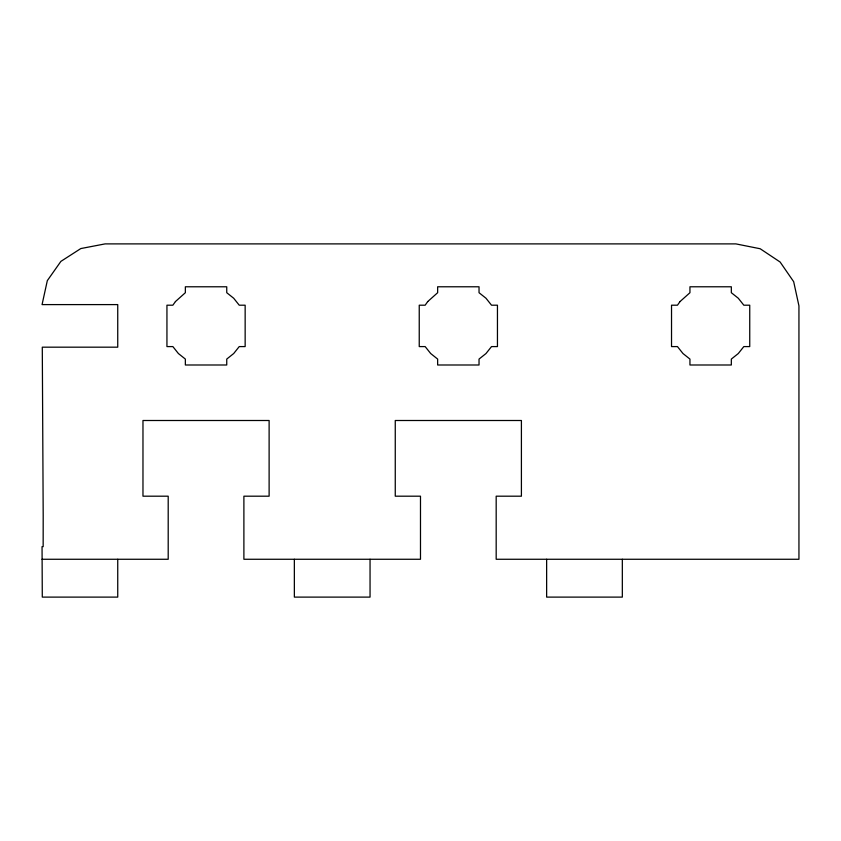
<?xml version="1.0" encoding="UTF-8"?>
<svg xmlns="http://www.w3.org/2000/svg" width="841" height="841" viewBox="0 0 841 841"><rect width="100%" height="100%" fill="white"/><g stroke="black" fill="none" stroke-linecap="round" stroke-linejoin="round"><path stroke-width="1.26" d="M42.05 559.265L168.2 559.265L168.2 496.19L142.97 496.19L142.97 420.5L269.12 420.5L269.12 496.19L243.89 496.19L243.89 559.265L420.489 559.265L420.489 496.19L395.259 496.19L395.259 420.5L521.409 420.5L521.409 496.19L496.179 496.19L496.179 559.265L798.95 559.265L798.939 305.861L793.683 281.703L780.112 262.014L760.18 248.747L735.875 243.89L105.125 243.89L80.82 248.558L60.888 261.383L47.317 280.642L42.061 304.6L117.74 304.6L117.74 347.175L42.292 347.175L43.196 515.48L43.154 546.65L42.05 546.65L42.292 597.11L117.74 597.11L117.74 559.265M622.329 559.265L622.329 597.11L546.639 597.11L546.639 559.265M370.051 559.265L370.051 597.11L294.361 597.11L294.35 559.265M175.443 301.562L172.868 305.199L166.939 305.199L166.939 346.587L172.868 346.587L178.397 353.535L185.356 359.075L185.356 364.994L226.744 364.994L226.744 359.075L233.693 353.535L239.233 346.587L245.151 346.587L245.151 305.199L239.233 305.199L233.693 298.24L226.744 292.71L226.744 286.781L185.356 286.781L185.356 292.71L175.443 301.562M427.733 301.562L425.157 305.199L419.239 305.199L419.239 346.587L425.157 346.587L430.697 353.535L437.646 359.075L437.646 364.994L479.034 364.994L479.034 359.075L485.993 353.535L491.522 346.587L497.452 346.587L497.452 305.199L491.522 305.199L485.993 298.24L479.034 292.71L479.034 286.781L437.646 286.781L437.646 292.71L427.733 301.562M680.033 301.562L677.457 305.199L671.528 305.199L671.528 346.587L677.457 346.587L682.987 353.535L689.946 359.075L689.946 364.994L731.334 364.994L731.334 359.075L738.293 353.535L743.822 346.587L749.741 346.587L749.741 305.199L743.822 305.199L738.293 298.24L731.334 292.71L731.334 286.781L689.946 286.781L689.946 292.71L680.033 301.562"/></g></svg>
